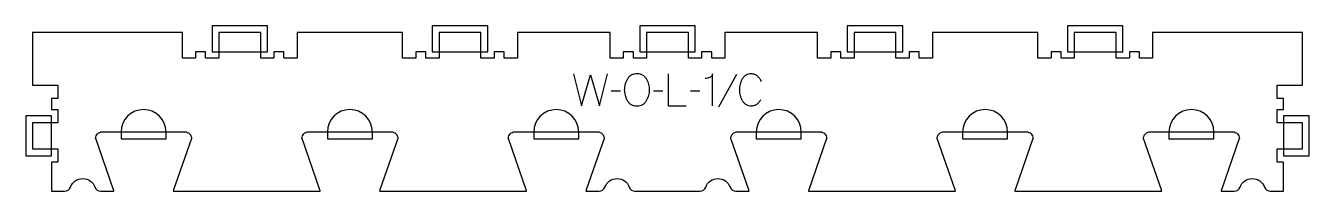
# Model space of a CAD drawing. Extents: x -6 to 1206, y 0 to 156.
import ezdxf

# ---------------------------------------------------------------- set-up
doc = ezdxf.new("R2010")
doc.units = 0
for name, color, linetype in [('1_ANYTOOL_1MMDEEP_LABELS_S', 2, 'CONTINUOUS'), ('4_ANYTOOL_CUTTHROUGH_OUTSI', 5, 'CONTINUOUS'), ('5_ANYTOOL_HALF_MILL_9MM_IN', 3, 'CONTINUOUS')]:
    doc.layers.add(name, color=color, linetype=linetype)

msp = doc.modelspace()

# ---------------------------------------------------------------- linework, layer by layer
at = {"layer": '1_ANYTOOL_1MMDEEP_LABELS_S'}
for p, q in [((664.99999, 110.124661), (647.814276, 79.353232)), ((555.242847, 94.481804), (546.457133, 94.39609)), ((595.271419, 94.481804), (586.485704, 94.39609)), ((630.157133, 94.481804), (621.371419, 94.39609))]:
    msp.add_line(p, q, dxfattribs=at)
for points in [[(510.885704, 110.59609), (518.59999, 80.59609), (527.042847, 109.69609), (535.528561, 80.59609), (543.028561, 110.59609)], [(600.414276, 110.59609), (600.414276, 80.59609), (617.514276, 80.59609)]]:
    msp.add_lwpolyline(points, dxfattribs=at)
msp.add_lwpolyline([(571.314276, 110.938947, -0.064784), (573.988231, 110.591025, -0.088904), (576.414276, 109.460375, -0.05419), (578.33684, 107.768245, -0.051179), (579.864276, 105.710375, -0.041653), (581.046475, 103.281603, -0.036749), (581.835704, 100.69609, -0.024892), (582.293484, 98.076826, -0.030823), (582.457133, 95.424661, -0.034269), (582.280613, 92.852164, -0.031918), (581.766061, 90.324661, -0.031725), (580.877874, 87.715264, -0.026303), (579.692847, 85.224661, -0.058719), (578.169067, 83.062914, -0.077745), (576.130347, 81.399661, -0.077243), (573.643359, 80.420823, -0.055252), (570.971419, 80.124661, -0.054051), (568.217494, 80.42324, -0.077615), (565.651776, 81.42109, -0.078558), (563.576702, 83.108163, -0.060481), (562.035704, 85.310375, -0.02629), (560.849044, 87.849595, -0.031299), (559.96249, 90.506804, -0.031469), (559.447452, 93.09362, -0.033416), (559.271419, 95.724661, -0.032847), (559.450096, 98.44161, -0.035049), (559.994633, 101.10859, -0.03503), (560.910607, 103.685629, -0.032231), (562.164276, 106.117518, -0.062518), (563.786164, 108.184612, -0.074052), (565.898204, 109.73359, -0.072322), (568.525058, 110.664481, -0.049083)], format="xyb", close=True, dxfattribs=at)
for points in [[(642.285704, 80.59609), (642.285704, 110.638947, -0.057478), (642.021681, 109.545979, -0.075801), (641.482133, 108.565732, -0.075474), (640.66668, 107.781858, -0.055107), (639.671419, 107.231804, -0.039607), (637.529178, 106.532292, -0.05918), (635.29999, 106.267518)], [(688.614276, 103.09609, 0.059291), (687.078115, 106.025506, 0.066881), (684.864276, 108.474661, 0.04529), (683.54729, 109.398538, 0.046757), (682.083919, 110.065732, 0.04633), (680.444006, 110.470064, 0.037303), (678.757133, 110.59609, 0.054828), (676.251492, 110.320504, 0.073548), (673.908919, 109.422875, 0.073729), (671.939597, 107.894642, 0.056205), (670.421419, 105.903232, 0.033355), (669.200249, 103.513357, 0.034965), (668.316061, 100.980018, 0.034911), (667.786034, 98.312011, 0.031589), (667.614276, 95.59609, 0.032085), (667.788779, 92.879461, 0.035383), (668.326776, 90.212161, 0.035431), (669.225264, 87.677004, 0.033598), (670.464276, 85.288947, 0.058628), (672.026477, 83.288062, 0.073381), (674.048204, 81.769304, 0.072539), (676.494177, 80.86825, 0.05208), (679.09999, 80.59609, 0.033243), (680.541365, 80.692026, 0.042283), (681.94999, 81.003232, 0.042766), (683.192687, 81.510322, 0.044269), (684.328561, 82.224661, 0.055485), (686.340356, 84.139562, 0.045948), (687.928561, 86.424661)]]:
    msp.add_lwpolyline(points, format="xyb", dxfattribs=at)
at = {"layer": '4_ANYTOOL_CUTTHROUGH_OUTSI'}
msp.add_lwpolyline([(630.404437, 0, 0.317837), (635.825589, 3.833333, -0.707107), (658.924411, 3.833333, 0.317837), (664.345563, 0), (676.744563, 0, 0.061784), (676.509569, 1.39487), (659.614035, 49.667412, -0.084368), (659.6, 49.75, -0.414214), (665.85, 56), (743.85, 56, -0.414214), (750.1, 49.75, -0.084368), (750.085965, 49.667412), (733.186852, 1.383805, 0.061178), (732.955437, 0), (871.644563, 0, 0.061784), (871.409569, 1.39487), (854.514035, 49.667412, -0.084368), (854.5, 49.75, -0.414214), (860.75, 56), (938.75, 56, -0.414214), (945, 49.75, -0.084368), (944.985965, 49.667412), (928.086852, 1.383805, 0.061178), (927.855437, 0), (1066.544563, 0, 0.061784), (1066.309569, 1.39487), (1049.414035, 49.667412, -0.084368), (1049.4, 49.75, -0.414214), (1055.65, 56), (1133.65, 56, -0.414214), (1139.9, 49.75, -0.084368), (1139.885965, 49.667412), (1122.986852, 1.383805, 0.061178), (1122.755437, 0), (1135.154437, 0, 0.317837), (1140.575589, 3.833333, -0.707107), (1163.674411, 3.833333, 0.317837), (1169.095563, 0), (1181.5, 0), (1181.5, 27.5), (1175.75, 27.5, -0.414214), (1175.5, 27.75), (1175.5, 39.75, -0.414214), (1175.75, 40), (1199.5, 40), (1199.5, 64.5), (1175.75, 64.5, -0.414214), (1175.5, 64.75), (1175.5, 76.75, -0.414214), (1175.75, 77), (1181.5, 77), (1181.5, 87.5), (1175.75, 87.5, -0.414214), (1175.5, 87.75), (1175.5, 99.75, -0.414214), (1175.75, 100), (1199.5, 100), (1199.5, 149.5), (1058, 149.5), (1058, 125.75, -0.414214), (1057.75, 125.5), (1045.75, 125.5, -0.414214), (1045.5, 125.75), (1045.5, 131.5), (1036, 131.5), (1036, 125.75, -0.414214), (1035.75, 125.5), (1023.75, 125.5, -0.414214), (1023.5, 125.75), (1023.5, 149.5), (984, 149.5), (984, 125.75, -0.414214), (983.75, 125.5), (971.75, 125.5, -0.414214), (971.5, 125.75), (971.5, 131.5), (962, 131.5), (962, 125.75, -0.414214), (961.75, 125.5), (949.75, 125.5, -0.414214), (949.5, 125.75), (949.5, 149.5), (850, 149.5), (850, 125.75, -0.414214), (849.75, 125.5), (837.75, 125.5, -0.414214), (837.5, 125.75), (837.5, 131.5), (828, 131.5), (828, 125.75, -0.414214), (827.75, 125.5), (815.75, 125.5, -0.414214), (815.5, 125.75), (815.5, 149.5), (776, 149.5), (776, 125.75, -0.414214), (775.75, 125.5), (763.75, 125.5, -0.414214), (763.5, 125.75), (763.5, 131.5), (754, 131.5), (754, 125.75, -0.414214), (753.75, 125.5), (741.75, 125.5, -0.414214), (741.5, 125.75), (741.5, 149.5), (654, 149.5), (654, 125.75, -0.414214), (653.75, 125.5), (641.75, 125.5, -0.414214), (641.5, 125.75), (641.5, 131.5), (632, 131.5), (632, 125.75, -0.414214), (631.75, 125.5), (619.75, 125.5, -0.414214), (619.5, 125.75), (619.5, 149.5), (580, 149.5), (580, 125.75, -0.414214), (579.75, 125.5), (567.75, 125.5, -0.414214), (567.5, 125.75), (567.5, 131.5), (558, 131.5), (558, 125.75, -0.414214), (557.75, 125.5), (545.75, 125.5, -0.414214), (545.5, 125.75), (545.5, 149.5), (458, 149.5), (458, 125.75, -0.414214), (457.75, 125.5), (445.75, 125.5, -0.414214), (445.5, 125.75), (445.5, 131.5), (436, 131.5), (436, 125.75, -0.414214), (435.75, 125.5), (423.75, 125.5, -0.414214), (423.5, 125.75), (423.5, 149.5), (384, 149.5), (384, 125.75, -0.414214), (383.75, 125.5), (371.75, 125.5, -0.414214), (371.5, 125.75), (371.5, 131.5), (362, 131.5), (362, 125.75, -0.414214), (361.75, 125.5), (349.75, 125.5, -0.414214), (349.5, 125.75), (349.5, 149.5), (250, 149.5), (250, 125.75, -0.414214), (249.75, 125.5), (237.75, 125.5, -0.414214), (237.5, 125.75), (237.5, 131.5), (228, 131.5), (228, 125.75, -0.414214), (227.75, 125.5), (215.75, 125.5, -0.414214), (215.5, 125.75), (215.5, 149.5), (176, 149.5), (176, 125.75, -0.414214), (175.75, 125.5), (163.75, 125.5, -0.414214), (163.5, 125.75), (163.5, 131.5), (154, 131.5), (154, 125.75, -0.414214), (153.75, 125.5), (141.75, 125.5, -0.414214), (141.5, 125.75), (141.5, 149.5), (0, 149.5), (0, 100), (23.75, 100, -0.414214), (24, 99.75), (24, 87.75, -0.414214), (23.75, 87.5), (18, 87.5), (18, 77), (23.75, 77, -0.414214), (24, 76.75), (24, 64.75, -0.414214), (23.75, 64.5), (0, 64.5), (0, 40), (23.75, 40, -0.414214), (24, 39.75), (24, 27.75, -0.414214), (23.75, 27.5), (18, 27.5), (18, 0), (30.404437, 0, 0.317837), (35.825589, 3.833333, -0.707107), (58.924411, 3.833333, 0.317837), (64.345563, 0), (76.744563, 0, 0.061784), (76.509569, 1.39487), (59.614035, 49.667412, -0.084368), (59.6, 49.75, -0.414214), (65.85, 56), (143.85, 56, -0.414214), (150.1, 49.75, -0.084368), (150.085965, 49.667412), (133.186852, 1.383805, 0.061178), (132.955437, 0), (271.644563, 0, 0.061784), (271.409569, 1.39487), (254.514035, 49.667412, -0.084368), (254.5, 49.75, -0.414214), (260.75, 56), (338.75, 56, -0.414214), (345, 49.75, -0.084368), (344.985965, 49.667412), (328.086852, 1.383805, 0.061178), (327.855437, 0), (466.544563, 0, 0.061784), (466.309569, 1.39487), (449.414035, 49.667412, -0.084368), (449.4, 49.75, -0.414214), (455.65, 56), (533.65, 56, -0.414214), (539.9, 49.75, -0.084368), (539.885965, 49.667412), (522.986852, 1.383805, 0.061178), (522.755437, 0), (535.154437, 0, 0.317837), (540.575589, 3.833333, -0.707107), (563.674411, 3.833333, 0.317837), (569.095563, 0)], format="xyb", close=True, dxfattribs=at)
at = {"layer": '5_ANYTOOL_HALF_MILL_9MM_IN'}
for points in [[(175.5, 131.5), (216, 131.5), (222, 131.5), (222, 149.74), (222, 156), (169.5, 156), (169.5, 149.74), (169.5, 131.5)], [(383.5, 131.5), (424, 131.5), (430, 131.5), (430, 149.74), (430, 156), (377.5, 156), (377.5, 149.74), (377.5, 131.5)], [(579.5, 131.5), (620, 131.5), (626, 131.5), (626, 149.74), (626, 156), (573.5, 156), (573.5, 149.74), (573.5, 131.5)], [(775.5, 131.5), (816, 131.5), (822, 131.5), (822, 149.74), (822, 156), (769.5, 156), (769.5, 149.74), (769.5, 131.5)], [(983.5, 131.5), (1024, 131.5), (1030, 131.5), (1030, 149.74), (1030, 156), (977.5, 156), (977.5, 149.74), (977.5, 131.5)], [(18, 39.5), (18, 65), (18, 71), (-6.5, 71), (-6.5, 64.74), (-6.5, 39.76), (-6.5, 33.5), (18, 33.5)], [(1181.5, 65), (1181.5, 39.5), (1181.5, 33.5), (1199.74, 33.5), (1206, 33.5), (1206, 71), (1199.74, 71), (1181.5, 71)]]:
    msp.add_lwpolyline(points, close=True, dxfattribs=at)
for points in [[(126.1, 55.75, 1), (83.6, 55.75), (83.6, 49.5), (126.1, 49.5)], [(321, 55.75, 1), (278.5, 55.75), (278.5, 49.5), (321, 49.5)], [(515.9, 55.75, 1), (473.4, 55.75), (473.4, 49.5), (515.9, 49.5)], [(726.1, 55.75, 1), (683.6, 55.75), (683.6, 49.5), (726.1, 49.5)], [(921, 55.75, 1), (878.5, 55.75), (878.5, 49.5), (921, 49.5)], [(1115.9, 55.75, 1), (1073.4, 55.75), (1073.4, 49.5), (1115.9, 49.5)]]:
    msp.add_lwpolyline(points, format="xyb", close=True, dxfattribs=at)

doc.saveas('drawing.dxf')
